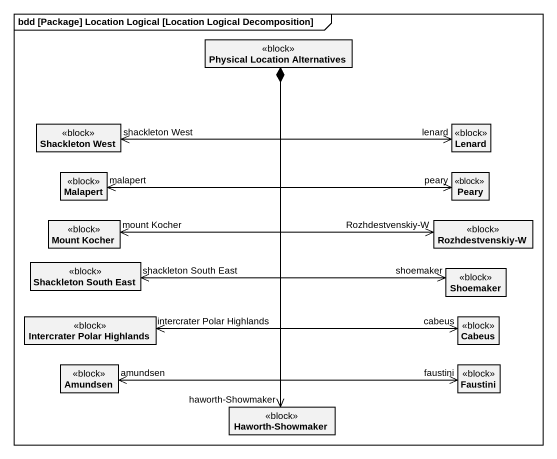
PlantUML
@startuml
mainframe bdd [Package] Location Logical [Location Logical Decomposition]
hide circle
hide empty members
class "Physical Location Alternatives" as Physical_Location <<block>>
class "Shackleton West" as Shackleton_West <<block>>
class Lenard <<block>>
class Malapert <<block>>
class Peary <<block>>
class "Mount Kocher" as Mount_Kocher <<block>>
class "Rozhdestvenskiy-W" as Rozhdestvenskiy_W <<block>>
class "Shackleton South East" as Shackleton_South_East <<block>>
class Shoemaker <<block>>
class "Intercrater Polar Highlands" as Intercrater_Polar_Highlands <<block>>
class Cabeus <<block>>
class Amundsen <<block>>
class Faustini <<block>>
class "Haworth-Showmaker" as Haworth_Showmaker <<block>>
Physical_Location *-left-> "shackleton West" Shackleton_West
Physical_Location *-right-> "lenard" Lenard
Physical_Location *--> "malapert" Malapert
Physical_Location *--> "peary" Peary
Physical_Location *--> "mount Kocher" Mount_Kocher
Physical_Location *--> "Rozhdestvenskiy-W" Rozhdestvenskiy_W
Physical_Location *--> "shackleton South East" Shackleton_South_East
Physical_Location *--> "shoemaker" Shoemaker
Physical_Location *--> "intercrater Polar Highlands" Intercrater_Polar_Highlands
Physical_Location *--> "cabeus" Cabeus
Physical_Location *--> "amundsen" Amundsen
Physical_Location *--> "faustini" Faustini
Physical_Location *--> "haworth-Showmaker" Haworth_Showmaker
@enduml
